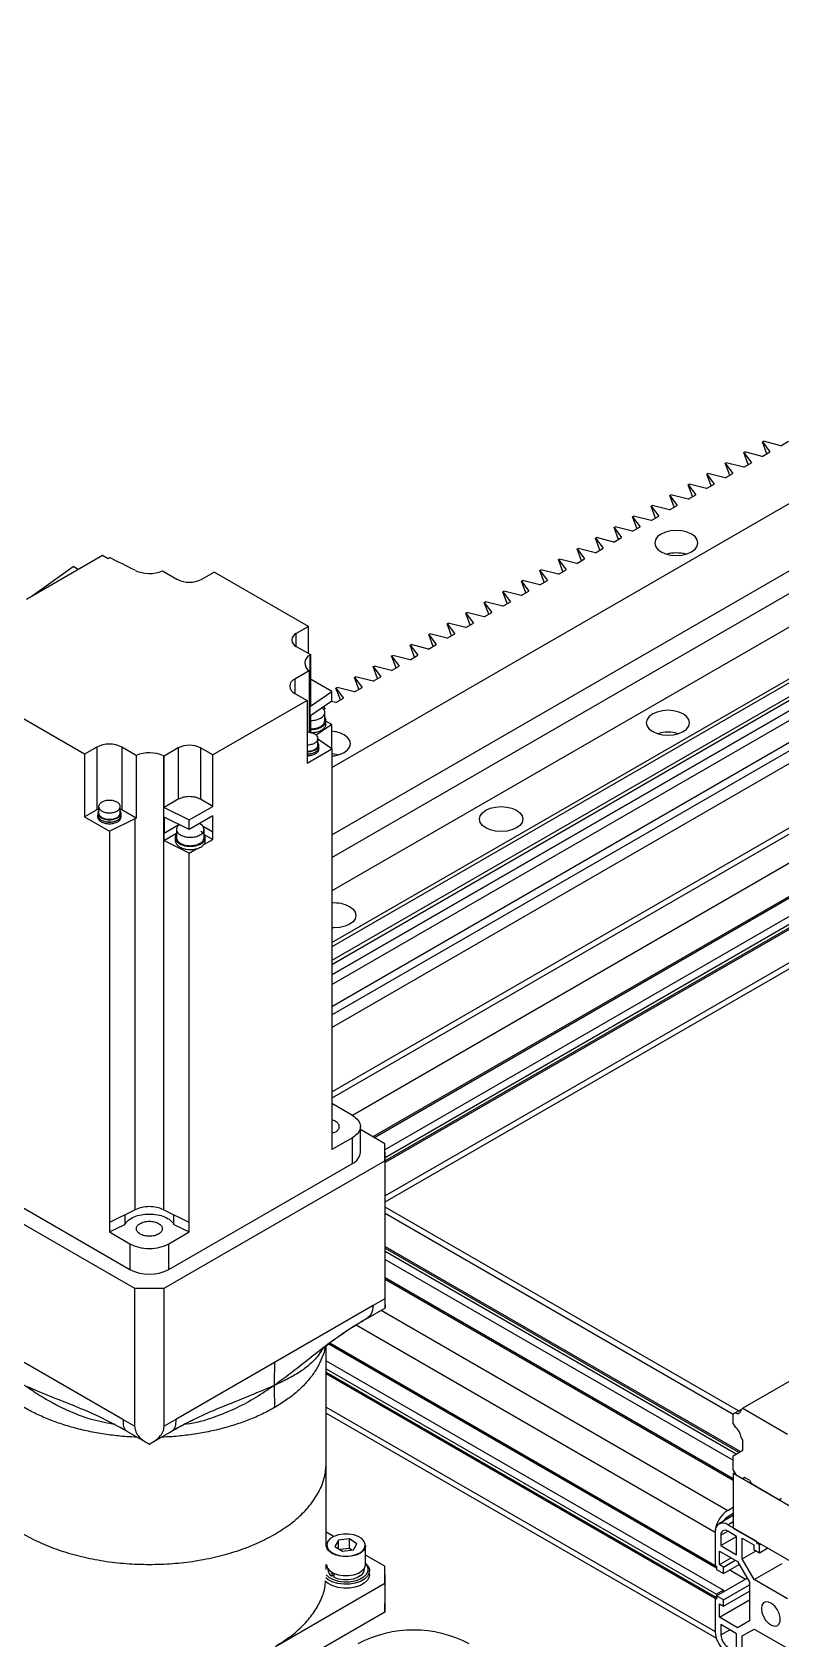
# Model space of a CAD drawing. Header units: millimetres. Extents: x 0 to 597, y 0 to 420.
# Drawn here: x 119.6 to 132.29, y 133.67 to 160.9 of the extents above; entities that cross this region are included whole.
import ezdxf

# ---------------------------------------------------------------- set-up
doc = ezdxf.new("R2010")
doc.units = ezdxf.units.MM

msp = doc.modelspace()

# ---------------------------------------------------------------- linework, layer by layer
at = {"color": 7, "linetype": 'Continuous', "lineweight": 25}
for p, q in [((124.68, 148.435), (151.22, 163.756)), ((124.68, 147.292), (151.611, 162.839)), ((124.68, 146.911), (151.611, 162.458)), ((152.325, 162.301), (124.68, 146.342)), ((124.68, 145.466), (153.084, 161.863)), ((153.115, 161.81), (124.68, 145.395)), ((153.216, 161.635), (124.68, 145.161)), ((153.247, 161.581), (124.68, 145.09)), ((124.68, 144.919), (153.247, 161.41)), ((124.68, 144.919), (153.216, 161.392)), ((153.115, 161.334), (124.68, 144.919)), ((124.68, 144.919), (153.084, 161.316)), ((124.68, 144.755), (153.084, 161.153)), ((153.247, 160.871), (124.68, 144.38)), ((124.68, 144.244), (153.365, 160.803)), ((124.68, 144.026), (153.553, 160.694)), ((124.68, 142.937), (154.677, 160.254)), ((155.683, 159.67), (125.375, 142.174)), ((155.683, 159.643), (125.399, 142.16)), ((155.683, 159.333), (125.576, 141.952)), ((155.683, 159.197), (125.584, 141.821)), ((155.683, 159.142), (125.584, 141.766)), ((155.683, 159.115), (125.584, 141.739)), ((125.584, 141.072), (155.683, 158.447)), ((163.403, 155.906), (131.646, 137.573)), ((131.976, 153.953), (131.994, 153.964)), ((131.976, 153.953), (132.105, 153.783)), ((132.052, 153.752), (131.976, 153.953)), ((132.289, 153.889), (131.994, 153.964)), ((132.289, 153.889), (132.419, 153.964)), ((131.348, 153.591), (131.365, 153.601)), ((131.661, 153.526), (131.365, 153.601)), ((131.661, 153.526), (131.791, 153.601)), ((131.662, 153.772), (131.68, 153.782)), ((131.662, 153.772), (131.791, 153.601)), ((131.737, 153.571), (131.662, 153.772)), ((131.975, 153.708), (131.68, 153.782)), ((131.975, 153.708), (132.105, 153.783)), ((131.034, 153.409), (131.051, 153.419)), ((131.034, 153.409), (131.162, 153.239)), ((131.109, 153.208), (131.034, 153.409)), ((131.347, 153.345), (131.051, 153.419)), ((131.347, 153.345), (131.477, 153.42)), ((131.348, 153.591), (131.477, 153.42)), ((131.423, 153.389), (131.348, 153.591)), ((130.405, 153.046), (130.423, 153.056)), ((130.718, 152.982), (130.423, 153.056)), ((130.718, 152.982), (130.848, 153.057)), ((130.719, 153.228), (130.737, 153.238)), ((130.719, 153.228), (130.848, 153.057)), ((130.794, 153.026), (130.719, 153.228)), ((131.032, 153.164), (130.737, 153.238)), ((131.032, 153.164), (131.162, 153.239)), ((130.091, 152.865), (130.108, 152.875)), ((130.091, 152.865), (130.22, 152.694)), ((130.166, 152.663), (130.091, 152.865)), ((130.404, 152.801), (130.108, 152.875)), ((130.404, 152.801), (130.534, 152.876)), ((130.405, 153.046), (130.534, 152.876)), ((130.48, 152.845), (130.405, 153.046)), ((129.462, 152.502), (129.48, 152.512)), ((129.775, 152.438), (129.48, 152.512)), ((129.775, 152.438), (129.905, 152.513)), ((129.777, 152.684), (129.794, 152.694)), ((129.777, 152.684), (129.905, 152.513)), ((129.852, 152.482), (129.777, 152.684)), ((130.09, 152.619), (129.794, 152.694)), ((130.09, 152.619), (130.22, 152.694)), ((129.148, 152.321), (129.166, 152.331)), ((129.148, 152.321), (129.277, 152.15)), ((129.223, 152.119), (129.148, 152.321)), ((129.461, 152.256), (129.166, 152.331)), ((129.461, 152.256), (129.591, 152.332)), ((129.462, 152.502), (129.591, 152.332)), ((129.537, 152.301), (129.462, 152.502)), ((119.501, 151.287), (120.792, 152.032)), ((120.792, 152.032), (120.887, 151.978)), ((120.887, 151.978), (120.909, 151.991)), ((128.519, 151.958), (128.537, 151.968)), ((128.832, 151.894), (128.537, 151.968)), ((128.832, 151.894), (128.963, 151.969)), ((128.834, 152.139), (128.851, 152.149)), ((128.834, 152.139), (128.963, 151.969)), ((128.909, 151.938), (128.834, 152.139)), ((129.147, 152.075), (128.851, 152.149)), ((129.147, 152.075), (129.277, 152.15)), ((119.599, 151.343), (120.291, 151.842)), ((120.377, 151.792), (120.291, 151.842)), ((121.807, 151.768), (122.051, 151.627)), ((122.475, 151.627), (122.683, 151.747)), ((124.281, 150.824), (122.683, 151.747)), ((128.205, 151.776), (128.223, 151.787)), ((128.205, 151.776), (128.334, 151.606)), ((128.28, 151.575), (128.205, 151.776)), ((128.518, 151.712), (128.223, 151.787)), ((128.518, 151.712), (128.648, 151.787)), ((128.519, 151.958), (128.648, 151.787)), ((128.595, 151.756), (128.519, 151.958)), ((127.577, 151.414), (127.594, 151.424)), ((127.577, 151.414), (127.705, 151.243)), ((127.652, 151.212), (127.577, 151.414)), ((127.89, 151.349), (127.594, 151.424)), ((127.89, 151.349), (128.02, 151.424)), ((127.891, 151.595), (127.908, 151.605)), ((127.891, 151.595), (128.02, 151.424)), ((127.966, 151.393), (127.891, 151.595)), ((128.204, 151.531), (127.908, 151.605)), ((128.204, 151.531), (128.334, 151.606)), ((127.262, 151.232), (127.28, 151.242)), ((127.262, 151.232), (127.391, 151.062)), ((127.337, 151.031), (127.262, 151.232)), ((127.575, 151.168), (127.28, 151.242)), ((127.575, 151.168), (127.705, 151.243)), ((126.634, 150.869), (126.651, 150.879)), ((126.634, 150.869), (126.763, 150.699)), ((126.709, 150.668), (126.634, 150.869)), ((126.947, 150.805), (126.651, 150.879)), ((126.947, 150.805), (127.077, 150.88)), ((126.948, 151.051), (126.966, 151.061)), ((126.948, 151.051), (127.077, 150.88)), ((127.023, 150.849), (126.948, 151.051)), ((127.261, 150.986), (126.966, 151.061)), ((127.261, 150.986), (127.391, 151.062)), ((124.281, 150.824), (124.073, 150.704)), ((124.281, 150.367), (124.281, 150.824)), ((126.32, 150.688), (126.337, 150.698)), ((126.32, 150.688), (126.448, 150.517)), ((126.395, 150.486), (126.32, 150.688)), ((126.633, 150.624), (126.337, 150.698)), ((126.633, 150.624), (126.763, 150.699)), ((124.073, 150.487), (124.315, 150.347)), ((124.315, 150.347), (124.315, 149.476)), ((125.691, 150.325), (125.709, 150.335)), ((125.691, 150.325), (125.82, 150.154)), ((125.766, 150.123), (125.691, 150.325)), ((126.004, 150.261), (125.709, 150.335)), ((126.004, 150.261), (126.134, 150.336)), ((126.005, 150.506), (126.023, 150.517)), ((126.005, 150.506), (126.134, 150.336)), ((126.08, 150.305), (126.005, 150.506)), ((126.318, 150.442), (126.023, 150.517)), ((126.318, 150.442), (126.448, 150.517)), ((124.293, 150.075), (124.05, 149.934)), ((124.293, 150.075), (124.293, 149.027)), ((125.377, 150.144), (125.394, 150.154)), ((125.377, 150.144), (125.506, 149.973)), ((125.452, 149.942), (125.377, 150.144)), ((125.69, 150.079), (125.394, 150.154)), ((125.69, 150.079), (125.82, 150.154)), ((124.68, 149.723), (124.315, 149.933)), ((124.748, 149.781), (124.766, 149.791)), ((124.748, 149.781), (124.877, 149.61)), ((124.823, 149.579), (124.748, 149.781)), ((125.061, 149.717), (124.766, 149.791)), ((125.061, 149.717), (125.191, 149.792)), ((125.062, 149.962), (125.08, 149.972)), ((125.062, 149.962), (125.191, 149.792)), ((125.138, 149.761), (125.062, 149.962)), ((125.376, 149.898), (125.08, 149.972)), ((125.376, 149.898), (125.506, 149.973)), ((120.486, 148.661), (118.888, 149.583)), ((124.257, 149.57), (122.659, 148.647)), ((124.05, 149.689), (124.257, 149.57)), ((124.257, 149.57), (124.257, 148.508)), ((124.315, 149.476), (124.68, 149.723)), ((124.68, 149.559), (124.315, 149.313)), ((124.747, 149.535), (124.672, 149.554)), ((124.68, 149.559), (124.68, 149.723)), ((124.747, 149.535), (124.877, 149.61)), ((124.315, 149.313), (124.315, 149.041)), ((124.537, 149.463), (124.563, 149.429)), ((124.541, 149.416), (124.563, 149.429)), ((124.558, 149.226), (124.558, 149.369)), ((124.313, 149.04), (124.313, 149.025)), ((124.68, 149.162), (124.412, 148.981)), ((124.578, 149.172), (124.578, 149.227)), ((124.68, 149.162), (124.578, 149.221)), ((124.68, 148.752), (124.68, 149.162)), ((120.693, 148.78), (120.486, 148.661)), ((120.693, 148.78), (120.693, 147.719)), ((121.361, 148.64), (121.118, 148.78)), ((121.118, 148.78), (121.118, 147.719)), ((122.075, 148.767), (121.833, 148.627)), ((122.075, 148.767), (122.075, 147.896)), ((122.659, 148.647), (122.452, 148.767)), ((122.452, 148.767), (122.452, 147.896)), ((124.257, 148.508), (124.68, 148.752)), ((124.443, 148.816), (124.443, 148.926)), ((124.68, 148.752), (124.443, 148.912)), ((124.457, 148.778), (124.457, 148.817)), ((124.46, 148.751), (124.46, 148.779)), ((124.68, 148.752), (124.68, 142.122)), ((120.486, 148.661), (120.486, 147.599)), ((121.361, 148.64), (121.361, 147.578)), ((121.825, 148.631), (121.833, 148.627)), ((121.825, 148.631), (121.825, 140.94)), ((121.833, 147.756), (121.833, 148.627)), ((122.659, 147.776), (122.659, 148.647)), ((122.075, 147.896), (121.833, 147.756)), ((122.659, 147.776), (122.452, 147.896)), ((120.693, 147.719), (120.486, 147.599)), ((120.724, 147.731), (120.693, 147.719)), ((120.707, 147.625), (120.707, 147.597)), ((120.711, 147.663), (120.711, 147.624)), ((120.724, 147.772), (120.724, 147.663)), ((121.091, 147.663), (121.091, 147.772)), ((121.118, 147.719), (121.091, 147.729)), ((121.104, 147.624), (121.104, 147.663)), ((121.107, 147.597), (121.107, 147.625)), ((121.361, 147.578), (121.118, 147.719)), ((121.833, 147.756), (122.26, 147.546)), ((122.26, 147.546), (122.659, 147.776)), ((122.659, 147.613), (122.26, 147.382)), ((122.659, 147.341), (122.659, 147.613)), ((120.486, 147.599), (120.909, 147.355)), ((120.909, 147.355), (121.343, 147.57)), ((120.909, 147.355), (120.909, 140.725)), ((121.343, 147.57), (121.361, 147.578)), ((121.343, 140.94), (121.343, 147.57)), ((122.26, 147.382), (121.833, 147.593)), ((121.833, 147.593), (121.833, 147.321)), ((121.833, 147.321), (122.075, 147.46)), ((122.044, 147.386), (122.044, 147.244)), ((122.26, 147.382), (122.26, 147.546)), ((122.511, 147.244), (122.511, 147.386)), ((122.659, 147.215), (122.659, 147.341)), ((121.831, 147.322), (121.831, 147.197)), ((121.831, 147.197), (122.044, 147.32)), ((122.26, 146.985), (121.831, 147.197)), ((122.024, 147.245), (122.024, 147.19)), ((122.26, 146.985), (122.386, 147.058)), ((122.506, 147.127), (122.659, 147.215)), ((122.511, 147.301), (122.659, 147.215)), ((122.531, 147.19), (122.531, 147.245)), ((122.26, 140.725), (122.26, 146.985)), ((125.026, 142.539), (124.68, 142.739)), ((124.74, 142.438), (124.68, 142.461)), ((125.026, 142.158), (124.679, 141.958)), ((125.026, 141.723), (125.026, 142.158)), ((125.162, 141.913), (125.162, 142.349)), ((125.576, 142.058), (125.162, 142.297)), ((124.68, 142.122), (124.679, 142.122)), ((124.679, 142.122), (124.679, 141.958)), ((125.576, 141.768), (125.576, 142.058)), ((125.584, 139.283), (125.584, 141.913)), ((117.592, 141.768), (121.334, 139.608)), ((118.143, 141.723), (121.254, 139.926)), ((121.835, 139.608), (125.576, 141.768)), ((121.914, 139.926), (125.026, 141.723)), ((125.576, 141.768), (125.576, 139.428)), ((121.343, 140.94), (120.909, 140.725)), ((121.17, 140.853), (121.17, 140.69)), ((122.26, 140.725), (121.825, 140.94)), ((121.998, 140.69), (121.998, 140.853)), ((131.569, 137.529), (125.584, 140.983)), ((120.908, 140.725), (120.909, 140.725)), ((120.908, 140.725), (120.908, 140.562)), ((120.908, 140.562), (121.17, 140.69)), ((120.908, 140.562), (121.254, 140.362)), ((121.914, 140.362), (122.26, 140.562)), ((121.998, 140.69), (122.26, 140.562)), ((122.26, 140.562), (122.26, 140.725)), ((122.26, 140.725), (122.26, 140.725)), ((121.254, 140.362), (121.254, 139.926)), ((121.914, 139.926), (121.914, 140.362)), ((125.584, 140.316), (131.606, 136.84)), ((125.584, 140.289), (131.583, 136.826)), ((125.584, 140.234), (131.535, 136.799)), ((125.584, 140.098), (131.484, 136.693)), ((125.584, 139.788), (131.484, 136.382)), ((125.584, 139.761), (131.484, 136.355)), ((121.334, 139.608), (121.835, 139.608)), ((121.334, 139.608), (121.334, 137.268)), ((121.835, 137.268), (121.835, 139.608)), ((125.379, 139.314), (123.706, 138.348)), ((125.254, 139.084), (125.585, 139.275)), ((125.576, 139.428), (125.379, 139.314)), ((125.221, 139.072), (125.254, 139.084)), ((124.584, 136.66), (124.584, 138.63)), ((124.626, 138.665), (131.201, 134.869)), ((124.645, 138.681), (131.177, 134.91)), ((121.136, 137.382), (119.463, 138.348)), ((123.706, 138.348), (122.032, 137.382)), ((124.584, 138.379), (131.319, 134.491)), ((124.584, 138.242), (131.201, 134.423)), ((124.584, 138.188), (131.201, 134.368)), ((124.584, 138.161), (131.177, 134.355)), ((131.514, 137.497), (131.616, 137.556)), ((131.616, 137.556), (131.646, 137.573)), ((131.646, 137.573), (132.405, 137.135)), ((121.334, 137.268), (121.136, 137.382)), ((122.032, 137.382), (121.835, 137.268)), ((124.584, 137.493), (131.196, 133.676)), ((131.514, 137.497), (131.484, 137.479)), ((131.484, 137.308), (131.484, 137.479)), ((131.484, 137.308), (131.514, 137.255)), ((121.205, 137.184), (121.536, 136.993)), ((121.633, 136.993), (121.964, 137.184)), ((131.616, 137.079), (131.646, 137.026)), ((131.646, 136.863), (131.646, 137.026)), ((131.484, 136.769), (131.646, 136.863)), ((131.484, 136.524), (131.484, 136.769)), ((124.584, 135.251), (124.584, 136.66)), ((131.484, 136.524), (131.531, 136.442)), ((131.484, 136.47), (131.507, 136.483)), ((131.484, 136.47), (131.484, 135.544)), ((132.568, 135.844), (131.484, 136.47)), ((131.639, 136.38), (131.531, 136.442)), ((131.639, 136.38), (131.675, 136.401)), ((131.675, 136.401), (131.639, 136.38)), ((131.757, 136.353), (131.675, 136.401)), ((131.757, 136.353), (131.794, 136.291)), ((132.258, 136.022), (131.794, 136.291)), ((131.389, 135.844), (131.484, 135.898)), ((132.258, 136.022), (132.294, 136.043)), ((132.294, 136.043), (132.258, 136.022)), ((131.484, 135.754), (131.239, 135.613)), ((131.484, 135.789), (131.389, 135.735)), ((124.708, 135.4), (124.584, 135.472)), ((124.978, 135.36), (124.791, 135.338)), ((125.104, 135.278), (124.978, 135.36)), ((124.978, 135.197), (124.978, 135.36)), ((131.177, 135.476), (131.177, 134.91)), ((131.272, 135.422), (131.272, 135.247)), ((131.272, 135.247), (131.54, 135.403)), ((131.88, 135.316), (131.389, 135.599)), ((131.54, 135.403), (131.389, 135.49)), ((131.484, 135.544), (132.757, 134.809)), ((131.54, 135.092), (131.54, 135.403)), ((131.635, 135.375), (131.833, 135.261)), ((131.635, 135.022), (131.635, 135.375)), ((124.591, 135.211), (124.584, 135.25)), ((124.791, 135.338), (124.731, 135.233)), ((124.731, 135.233), (124.857, 135.151)), ((124.791, 135.194), (124.791, 135.338)), ((124.978, 135.197), (124.817, 135.178)), ((124.857, 135.151), (125.044, 135.173)), ((125.018, 135.17), (124.978, 135.197)), ((125.044, 135.173), (125.104, 135.278)), ((125.251, 134.929), (125.251, 135.25)), ((125.576, 134.899), (125.251, 135.087)), ((131.248, 135.152), (131.554, 134.975)), ((131.248, 134.924), (131.248, 135.152)), ((131.272, 135.247), (131.54, 135.092)), ((131.635, 135.022), (131.87, 135.158)), ((131.833, 135.261), (131.833, 135.179)), ((131.833, 135.179), (131.927, 135.125)), ((131.88, 135.288), (131.88, 135.316)), ((131.88, 135.288), (131.903, 135.302)), ((131.927, 135.261), (131.88, 135.288)), ((131.927, 135.261), (131.95, 135.275)), ((131.927, 135.125), (131.927, 135.261)), ((131.927, 135.125), (132.068, 135.207)), ((124.584, 134.842), (124.584, 134.925)), ((124.608, 134.857), (124.608, 134.842)), ((125.227, 134.842), (125.227, 134.857)), ((125.318, 134.755), (125.318, 134.82)), ((125.576, 134.61), (125.576, 134.899)), ((131.177, 134.91), (131.201, 134.896)), ((131.201, 134.896), (131.201, 134.842)), ((131.201, 134.842), (131.319, 134.774)), ((131.248, 134.924), (131.446, 135.038)), ((131.319, 134.883), (131.248, 134.924)), ((131.319, 134.883), (131.517, 134.997)), ((131.319, 134.774), (131.583, 134.926)), ((131.319, 134.774), (131.319, 134.883)), ((131.422, 134.834), (131.691, 134.679)), ((131.554, 134.975), (131.757, 134.624)), ((131.837, 134.67), (131.635, 135.022)), ((131.837, 134.67), (132.313, 134.945)), ((123.72, 133.538), (125.576, 134.61)), ((124.681, 134.727), (124.681, 134.793)), ((124.718, 134.749), (124.681, 134.727)), ((124.718, 134.705), (124.718, 134.775)), ((125.576, 134.61), (125.576, 134.12)), ((125.584, 134.265), (125.584, 134.755)), ((131.201, 134.396), (131.717, 134.694)), ((131.319, 134.327), (131.757, 134.581)), ((131.757, 134.624), (131.757, 133.971)), ((132.403, 134.344), (131.837, 134.67)), ((125.576, 134.12), (125.576, 134.265)), ((131.177, 134.355), (131.201, 134.368)), ((131.177, 134.355), (131.177, 133.789)), ((131.201, 134.341), (131.177, 134.355)), ((131.319, 134.491), (131.201, 134.423)), ((131.201, 134.423), (131.201, 134.396)), ((131.201, 134.396), (131.201, 134.341)), ((131.319, 134.327), (131.201, 134.396)), ((131.248, 134.031), (131.757, 134.325)), ((131.248, 134.259), (131.319, 134.219)), ((131.248, 134.031), (131.248, 134.259)), ((131.319, 134.464), (131.319, 134.491)), ((131.319, 134.219), (131.757, 134.472)), ((131.319, 134.219), (131.319, 134.327)), ((125.576, 134.12), (121.835, 131.96)), ((131.554, 133.854), (131.248, 134.031)), ((131.54, 133.753), (131.272, 133.908)), ((131.272, 133.908), (131.272, 133.734)), ((131.54, 133.443), (131.54, 133.753)), ((131.757, 133.971), (131.554, 133.854)), ((131.635, 133.715), (131.837, 133.832)), ((131.635, 133.715), (131.837, 133.832)), ((131.635, 133.361), (131.635, 133.715)), ((131.837, 133.832), (132.403, 133.506))]:
    msp.add_line(p, q, dxfattribs=at)
at = {"color": 8, "linetype": 'Continuous', "lineweight": 25}
for p, q in [((155.683, 160.726), (124.68, 142.828)), ((155.683, 160.236), (125.026, 142.538)), ((155.683, 158.549), (125.584, 141.173)), ((124.073, 150.487), (124.073, 150.704)), ((124.308, 149.026), (124.308, 150.343)), ((124.05, 149.934), (124.05, 149.689)), ((122.452, 147.473), (122.452, 147.493)), ((122.659, 147.341), (122.494, 147.436)), ((125.584, 140.882), (131.484, 137.476)), ((125.515, 139.235), (131.389, 135.844)), ((125.09, 138.99), (131.177, 135.476)), ((124.584, 137.595), (131.177, 133.789)), ((131.389, 135.599), (131.484, 135.653)), ((131.272, 135.422), (131.389, 135.49)), ((131.272, 133.734), (131.422, 133.821))]:
    msp.add_line(p, q, dxfattribs=at)
at = {"color": 7, "linetype": 'Continuous', "lineweight": 25, "flags": 128}
for points in [[(130.777, 152.39), (130.701, 152.424), (130.613, 152.445), (130.518, 152.452), (130.423, 152.445), (130.335, 152.424), (130.259, 152.39), (130.2, 152.347), (130.164, 152.295), (130.151, 152.241), (130.164, 152.186), (130.2, 152.135), (130.259, 152.091), (130.335, 152.057), (130.423, 152.036), (130.518, 152.029), (130.613, 152.036), (130.701, 152.057), (130.777, 152.091), (130.835, 152.135), (130.872, 152.186), (130.885, 152.241), (130.872, 152.295), (130.835, 152.347), (130.777, 152.39)], [(124.315, 150.347), (124.314, 150.347), (124.313, 150.346), (124.312, 150.346), (124.311, 150.345), (124.31, 150.344), (124.31, 150.344), (124.309, 150.343), (124.308, 150.343)], [(130.635, 149.342), (130.559, 149.375), (130.471, 149.397), (130.376, 149.404), (130.281, 149.397), (130.193, 149.375), (130.117, 149.342), (130.058, 149.298), (130.022, 149.247), (130.009, 149.192), (130.022, 149.137), (130.058, 149.086), (130.117, 149.042), (130.193, 149.009), (130.281, 148.988), (130.376, 148.98), (130.471, 148.988), (130.559, 149.009), (130.635, 149.042), (130.693, 149.086), (130.73, 149.137), (130.743, 149.192), (130.73, 149.247), (130.693, 149.298), (130.635, 149.342)], [(124.68, 148.63), (124.72, 148.635), (124.809, 148.656), (124.885, 148.689), (124.943, 148.733), (124.98, 148.784), (124.992, 148.839), (124.98, 148.894), (124.943, 148.945), (124.885, 148.989)], [(124.785, 148.648), (124.72, 148.662), (124.68, 148.667)], [(127.807, 147.709), (127.865, 147.665), (127.902, 147.614), (127.914, 147.559), (127.902, 147.505), (127.865, 147.453), (127.807, 147.41), (127.731, 147.376), (127.642, 147.355), (127.548, 147.348), (127.453, 147.355), (127.364, 147.376), (127.288, 147.41), (127.23, 147.453), (127.193, 147.505), (127.181, 147.559), (127.193, 147.614), (127.23, 147.665), (127.288, 147.709), (127.364, 147.743), (127.453, 147.764), (127.548, 147.771), (127.642, 147.764), (127.731, 147.743), (127.807, 147.709)], [(124.978, 146.076), (125.037, 146.032), (125.073, 145.981), (125.086, 145.926), (125.073, 145.872), (125.037, 145.821), (124.978, 145.777), (124.902, 145.743), (124.814, 145.722), (124.719, 145.715), (124.68, 145.716)], [(124.598, 135.218), (124.627, 135.169), (124.678, 135.127), (124.747, 135.095), (124.829, 135.074), (124.917, 135.067), (125.005, 135.074), (125.087, 135.094), (125.156, 135.126), (125.207, 135.168), (125.237, 135.217), (125.244, 135.268), (125.226, 135.318), (125.185, 135.364), (125.124, 135.402), (125.048, 135.428), (124.963, 135.442), (124.874, 135.442), (124.788, 135.429), (124.712, 135.402), (124.651, 135.365), (124.61, 135.319), (124.592, 135.269), (124.598, 135.218)], [(125.251, 135.25), (125.244, 135.21), (125.213, 135.161), (125.161, 135.118), (125.09, 135.085), (125.007, 135.065), (124.917, 135.058), (124.827, 135.065), (124.744, 135.086), (124.673, 135.119), (124.621, 135.162), (124.591, 135.211)], [(125.251, 134.948), (125.294, 134.898), (125.316, 134.842), (125.313, 134.784), (125.285, 134.728), (125.234, 134.678), (125.163, 134.638), (125.076, 134.608), (124.98, 134.592), (124.88, 134.59), (124.782, 134.603), (124.693, 134.629), (124.618, 134.667), (124.577, 134.699)], [(125.251, 134.939), (125.269, 134.915), (125.289, 134.862), (125.286, 134.808), (125.26, 134.756), (125.213, 134.71), (125.146, 134.671), (125.066, 134.644), (124.976, 134.629), (124.882, 134.627), (124.791, 134.639), (124.708, 134.664), (124.638, 134.699), (124.585, 134.744), (124.58, 134.75)], [(124.584, 134.929), (124.585, 134.916), (124.603, 134.865), (124.645, 134.818), (124.707, 134.78), (124.784, 134.753), (124.871, 134.738), (124.962, 134.738), (125.05, 134.752), (125.127, 134.779), (125.189, 134.818), (125.231, 134.864), (125.25, 134.915), (125.251, 134.929)], [(125.227, 134.842), (125.227, 134.833), (125.211, 134.785), (125.172, 134.74), (125.114, 134.704), (125.041, 134.678), (124.959, 134.665), (124.873, 134.665), (124.791, 134.679), (124.718, 134.705)], [(125.318, 134.755), (125.313, 134.719), (125.285, 134.663), (125.234, 134.613), (125.163, 134.572), (125.076, 134.543), (124.98, 134.527), (124.88, 134.525), (124.782, 134.537), (124.693, 134.564), (124.618, 134.602), (124.577, 134.634)], [(131.96, 134.181), (131.969, 134.115), (131.994, 134.047), (132.032, 133.984), (132.081, 133.931), (132.133, 133.896), (132.185, 133.881), (132.229, 133.889), (132.261, 133.919), (132.278, 133.966), (132.278, 134.027), (132.261, 134.095), (132.229, 134.162), (132.185, 134.22), (132.133, 134.265), (132.081, 134.29), (132.032, 134.294), (131.994, 134.275), (131.969, 134.236), (131.96, 134.181)]]:
    msp.add_lwpolyline(points, dxfattribs=at)
at = {"color": 7, "linetype": 'Continuous', "lineweight": 25}
for centre, radius, start, end in [((106.794, 122.863), 32.368, 63.2878, 64.1461), ((130.518, 151.462), 0.609, 74.8047, 105.196), ((121.585, 152.302), 0.579, 245.3419, 292.5797), ((122.263, 152.036), 0.461, 242.6092, 297.3902), ((124.115, 150.596), 0.116, 110.7849, 249.2166), ((124.372, 150.205), 0.152, 115.1133, 238.6533), ((124.096, 149.812), 0.131, 110.7819, 249.2175), ((124.642, 148.537), 0.513, 61.751, 85.7784), ((130.376, 148.43), 0.604, 72.8659, 107.1334), ((120.905, 148.371), 0.461, 62.609, 117.3904), ((122.263, 148.403), 0.41, 62.6097, 117.3899), ((121.584, 148.105), 0.579, 65.3419, 112.5798), ((124.723, 145.585), 0.553, 62.5081, 94.4811), ((124.929, 141.936), 0.235, 294.3759, 354.3033), ((121.584, 140.563), 0.717, 242.6095, 297.3904), ((131.551, 137.55), 0.0648, 235.3695, 4.6372), ((131.377, 137.058), 0.24, 4.9991, 55.0005), ((131.307, 135.497), 0.131, 50.7947, 189.2141), ((131.638, 135.455), 0.461, 122.604, 177.3951), ((131.515, 135.533), 0.238, 121.8726, 149.1535), ((131.343, 135.433), 0.0728, 50.7943, 189.2129), ((124.749, 134.85), 0.141, 183.4916, 241.0463), ((126.063, 131.774), 2.041, 62.4913, 117.5087), ((131.638, 133.81), 0.461, 182.6042, 237.3955), ((131.528, 133.746), 0.256, 182.6069, 237.3927)]:
    msp.add_arc(centre, radius, start, end, dxfattribs=at)
for points, knots in [([(124.315, 149.235), (124.318, 149.234), (124.351, 149.23), (124.417, 149.242), (124.494, 149.27), (124.546, 149.316), (124.563, 149.368), (124.551, 149.415), (124.521, 149.437), (124.511, 149.445)], [0, 0, 0, 0, 0.019344, 0.194999, 0.370648, 0.546311, 0.721966, 0.897628, 1, 1, 1, 1]), ([(124.315, 149.082), (124.318, 149.081), (124.354, 149.077), (124.424, 149.09), (124.508, 149.12), (124.565, 149.17), (124.582, 149.226), (124.577, 149.267), (124.558, 149.283), (124.558, 149.283)], [0, 0, 0, 0, 0.019832, 0.215361, 0.410873, 0.606401, 0.801929, 0.997453, 1, 1, 1, 1]), ([(124.39, 149), (124.371, 149.009), (124.333, 149.025), (124.282, 149.034), (124.258, 149.031), (124.257, 149.031)], [0, 0, 0, 0, 0.490192, 0.980364, 1, 1, 1, 1]), ([(124.257, 148.82), (124.258, 148.82), (124.282, 148.817), (124.332, 148.826), (124.393, 148.848), (124.434, 148.884), (124.448, 148.925), (124.435, 148.968), (124.405, 148.989), (124.39, 149)], [0, 0, 0, 0, 0.006621, 0.172185, 0.337749, 0.503314, 0.668878, 0.834435, 1, 1, 1, 1]), ([(124.313, 149.027), (124.339, 149.027), (124.395, 149.028), (124.474, 149.051), (124.536, 149.087), (124.574, 149.13), (124.574, 149.16), (124.575, 149.172)], [0, 0, 0, 0, 0.191679, 0.408172, 0.624677, 0.841185, 1, 1, 1, 1]), ([(124.315, 149.093), (124.318, 149.093), (124.351, 149.089), (124.417, 149.1), (124.493, 149.129), (124.547, 149.174), (124.554, 149.209), (124.558, 149.227)], [0, 0, 0, 0, 0.0267938, 0.270095, 0.5133865, 0.7566988, 1, 1, 1, 1]), ([(124.257, 148.703), (124.258, 148.703), (124.284, 148.7), (124.337, 148.71), (124.403, 148.734), (124.446, 148.772), (124.463, 148.815), (124.45, 148.842), (124.443, 148.855)], [0, 0, 0, 0, 0.007564, 0.2105, 0.413423, 0.616345, 0.819264, 1, 1, 1, 1]), ([(124.257, 148.711), (124.258, 148.711), (124.282, 148.708), (124.332, 148.717), (124.393, 148.74), (124.435, 148.775), (124.441, 148.803), (124.443, 148.817)], [0, 0, 0, 0, 0.009898, 0.257423, 0.504949, 0.752475, 1, 1, 1, 1]), ([(124.257, 148.663), (124.258, 148.663), (124.284, 148.66), (124.339, 148.67), (124.405, 148.694), (124.448, 148.733), (124.465, 148.767), (124.458, 148.785), (124.457, 148.788)], [0, 0, 0, 0, 0.008614, 0.243594, 0.478591, 0.713564, 0.948544, 1, 1, 1, 1]), ([(124.257, 148.665), (124.258, 148.665), (124.284, 148.662), (124.338, 148.672), (124.402, 148.696), (124.448, 148.734), (124.454, 148.764), (124.457, 148.779)], [0, 0, 0, 0, 0.009233, 0.256938, 0.504627, 0.752316, 1, 1, 1, 1]), ([(124.257, 148.636), (124.258, 148.636), (124.284, 148.633), (124.339, 148.643), (124.405, 148.667), (124.451, 148.706), (124.457, 148.736), (124.46, 148.751)], [0, 0, 0, 0, 0.009081, 0.256808, 0.504553, 0.752273, 1, 1, 1, 1]), ([(121.037, 147.847), (121.018, 147.855), (120.98, 147.873), (120.907, 147.88), (120.835, 147.872), (120.774, 147.848), (120.733, 147.813), (120.719, 147.772), (120.733, 147.73), (120.763, 147.708), (120.778, 147.697)], [0, 0, 0, 0, 0.125, 0.250003, 0.375003, 0.500004, 0.625004, 0.750004, 0.875, 1, 1, 1, 1]), ([(122.452, 147.896), (122.424, 147.908), (122.369, 147.934), (122.263, 147.944), (122.157, 147.934), (122.102, 147.908), (122.075, 147.896)], [0, 0, 0, 0, 0.25, 0.500006, 0.750011, 1, 1, 1, 1]), ([(120.711, 147.634), (120.709, 147.631), (120.702, 147.613), (120.718, 147.579), (120.75, 147.555), (120.766, 147.543)], [0, 0, 0, 0, 0.098689, 0.54934, 1, 1, 1, 1]), ([(120.724, 147.702), (120.718, 147.689), (120.705, 147.662), (120.72, 147.618), (120.752, 147.594), (120.768, 147.583)], [0, 0, 0, 0, 0.308107, 0.654051, 1, 1, 1, 1]), ([(120.711, 147.625), (120.713, 147.61), (120.719, 147.58), (120.752, 147.556), (120.768, 147.544)], [0, 0, 0, 0, 0.499996, 1, 1, 1, 1]), ([(120.724, 147.663), (120.726, 147.649), (120.731, 147.621), (120.762, 147.599), (120.778, 147.588)], [0, 0, 0, 0, 0.499989, 1, 1, 1, 1]), ([(120.766, 147.543), (120.786, 147.534), (120.828, 147.515), (120.908, 147.506), (120.986, 147.515), (121.053, 147.541), (121.095, 147.579), (121.112, 147.613), (121.105, 147.631), (121.104, 147.634)], [0, 0, 0, 0, 0.160798, 0.321594, 0.482401, 0.64319, 0.803996, 0.964789, 1, 1, 1, 1]), ([(120.768, 147.583), (120.788, 147.573), (120.829, 147.555), (120.907, 147.546), (120.984, 147.555), (121.05, 147.58), (121.093, 147.618), (121.11, 147.662), (121.097, 147.689), (121.091, 147.702)], [0, 0, 0, 0, 0.145125, 0.290248, 0.435369, 0.580493, 0.725618, 0.870751, 1, 1, 1, 1]), ([(120.768, 147.544), (120.788, 147.535), (120.829, 147.517), (120.907, 147.508), (120.984, 147.517), (121.05, 147.542), (121.095, 147.58), (121.101, 147.61), (121.104, 147.625)], [0, 0, 0, 0, 0.166667, 0.333331, 0.499993, 0.666658, 0.833324, 1, 1, 1, 1]), ([(120.778, 147.697), (120.796, 147.688), (120.834, 147.671), (120.907, 147.663), (120.979, 147.671), (121.04, 147.695), (121.081, 147.73), (121.095, 147.772), (121.082, 147.814), (121.052, 147.836), (121.037, 147.847)], [0, 0, 0, 0, 0.125, 0.249996, 0.374996, 0.499996, 0.624997, 0.749997, 0.875, 1, 1, 1, 1]), ([(120.778, 147.588), (120.796, 147.579), (120.834, 147.562), (120.907, 147.554), (120.979, 147.562), (121.04, 147.586), (121.082, 147.621), (121.088, 147.649), (121.091, 147.663)], [0, 0, 0, 0, 0.166668, 0.333329, 0.499996, 0.666665, 0.833333, 1, 1, 1, 1]), ([(120.707, 147.598), (120.71, 147.582), (120.715, 147.552), (120.749, 147.528), (120.766, 147.516)], [0, 0, 0, 0, 0.499995, 1, 1, 1, 1]), ([(120.766, 147.516), (120.786, 147.506), (120.828, 147.487), (120.907, 147.479), (120.986, 147.488), (121.052, 147.514), (121.098, 147.552), (121.104, 147.582), (121.107, 147.598)], [0, 0, 0, 0, 0.166667, 0.333331, 0.500007, 0.666664, 0.833338, 1, 1, 1, 1]), ([(122.093, 147.465), (122.082, 147.456), (122.052, 147.433), (122.039, 147.386), (122.055, 147.333), (122.093, 147.305), (122.113, 147.291)], [0, 0, 0, 0, 0.170941, 0.447308, 0.723651, 1, 1, 1, 1]), ([(122.099, 147.141), (122.125, 147.129), (122.177, 147.105), (122.278, 147.095), (122.377, 147.106), (122.461, 147.138), (122.518, 147.187), (122.537, 147.244), (122.519, 147.303), (122.478, 147.333), (122.457, 147.348)], [0, 0, 0, 0, 0.125001, 0.250001, 0.374997, 0.5, 0.625003, 0.749999, 0.874999, 1, 1, 1, 1]), ([(122.113, 147.291), (122.137, 147.28), (122.185, 147.258), (122.278, 147.248), (122.369, 147.258), (122.447, 147.288), (122.499, 147.333), (122.517, 147.386), (122.5, 147.44), (122.462, 147.467), (122.443, 147.481)], [0, 0, 0, 0, 0.125, 0.249998, 0.375006, 0.499999, 0.625003, 0.750002, 0.875, 1, 1, 1, 1]), ([(122.044, 147.301), (122.044, 147.301), (122.025, 147.285), (122.021, 147.244), (122.036, 147.187), (122.078, 147.156), (122.099, 147.141)], [0, 0, 0, 0, 0.004352, 0.336225, 0.66811, 1, 1, 1, 1]), ([(122.024, 147.19), (122.028, 147.171), (122.035, 147.132), (122.077, 147.102), (122.099, 147.087)], [0, 0, 0, 0, 0.499996, 1, 1, 1, 1]), ([(122.044, 147.244), (122.048, 147.227), (122.054, 147.191), (122.093, 147.163), (122.113, 147.149)], [0, 0, 0, 0, 0.499994, 1, 1, 1, 1]), ([(122.099, 147.087), (122.119, 147.077), (122.159, 147.058), (122.234, 147.044), (122.313, 147.042), (122.362, 147.053), (122.386, 147.058)], [0, 0, 0, 0, 0.249999, 0.499994, 0.750003, 1, 1, 1, 1]), ([(122.113, 147.149), (122.137, 147.138), (122.185, 147.116), (122.278, 147.106), (122.369, 147.117), (122.447, 147.147), (122.5, 147.192), (122.507, 147.227), (122.511, 147.244)], [0, 0, 0, 0, 0.166666, 0.333329, 0.500006, 0.666663, 0.833335, 1, 1, 1, 1]), ([(122.386, 147.058), (122.412, 147.066), (122.462, 147.084), (122.492, 147.113), (122.506, 147.127)], [0, 0, 0, 0, 0.4999773, 1, 1, 1, 1]), ([(122.506, 147.127), (122.517, 147.141), (122.531, 147.162), (122.529, 147.183), (122.528, 147.19)], [0, 0, 0, 0, 0.692804, 1, 1, 1, 1]), ([(124.68, 142.236), (124.701, 142.242), (124.747, 142.258), (124.793, 142.299), (124.81, 142.348), (124.794, 142.399), (124.758, 142.425), (124.74, 142.438)], [0, 0, 0, 0, 0.173738, 0.380295, 0.586864, 0.793433, 1, 1, 1, 1]), ([(125.026, 142.539), (125.064, 142.511), (125.14, 142.456), (125.173, 142.349), (125.14, 142.241), (125.064, 142.186), (125.026, 142.158)], [0, 0, 0, 0, 0.249997, 0.499997, 0.750004, 1, 1, 1, 1]), ([(121.17, 140.69), (121.188, 140.715), (121.223, 140.764), (121.323, 140.821), (121.446, 140.858), (121.584, 140.871), (121.722, 140.858), (121.846, 140.821), (121.946, 140.764), (121.981, 140.715), (121.998, 140.69)], [0, 0, 0, 0, 0.125002, 0.250002, 0.375, 0.500002, 0.625, 0.75, 0.875, 1, 1, 1, 1]), ([(121.825, 140.94), (121.789, 140.954), (121.717, 140.983), (121.584, 140.996), (121.452, 140.983), (121.379, 140.954), (121.343, 140.94)], [0, 0, 0, 0, 0.25, 0.500003, 0.749995, 1, 1, 1, 1]), ([(121.74, 140.527), (121.717, 140.516), (121.672, 140.496), (121.584, 140.487), (121.498, 140.496), (121.425, 140.525), (121.376, 140.567), (121.359, 140.616), (121.375, 140.667), (121.411, 140.693), (121.429, 140.706)], [0, 0, 0, 0, 0.124994, 0.249997, 0.374999, 0.5, 0.625, 0.750003, 0.875006, 1, 1, 1, 1]), ([(121.429, 140.706), (121.451, 140.717), (121.497, 140.738), (121.585, 140.747), (121.671, 140.737), (121.744, 140.709), (121.793, 140.666), (121.81, 140.617), (121.794, 140.566), (121.758, 140.54), (121.74, 140.527)], [0, 0, 0, 0, 0.125004, 0.250004, 0.374999, 0.5, 0.625002, 0.749995, 0.874996, 1, 1, 1, 1]), ([(121.254, 140.362), (121.302, 140.34), (121.399, 140.296), (121.584, 140.277), (121.77, 140.296), (121.866, 140.34), (121.914, 140.362)], [0, 0, 0, 0, 0.25, 0.499995, 0.750003, 1, 1, 1, 1]), ([(125.379, 139.314), (125.373, 139.27), (125.363, 139.199), (125.311, 139.124), (125.273, 139.098), (125.254, 139.084)], [0, 0, 0, 0, 0.45031, 0.717513, 1, 1, 1, 1]), ([(125.576, 139.428), (125.577, 139.404), (125.577, 139.358), (125.58, 139.298), (125.584, 139.267), (125.584, 139.279), (125.583, 139.283)], [0, 0, 0, 0, 0.199264, 0.398782, 0.79695, 1, 1, 1, 1]), ([(125.254, 139.084), (125.12, 139.002), (124.849, 138.837), (124.466, 138.551), (124.096, 138.251), (123.831, 138.055), (123.699, 137.959)], [0, 0, 0, 0, 0.246657, 0.498616, 0.752667, 1, 1, 1, 1]), ([(124.498, 138.549), (124.498, 138.549), (124.497, 138.549), (124.503, 138.555), (124.511, 138.563), (124.519, 138.572), (124.531, 138.584), (124.544, 138.595), (124.554, 138.605), (124.587, 138.634), (124.66, 138.694), (124.77, 138.778), (124.904, 138.873), (125.056, 138.972), (125.17, 139.038), (125.232, 139.074)], [0, 0, 0, 0, 0.038346, 0.075494, 0.088398, 0.099363, 0.118621, 0.134966, 0.143773, 0.156888, 0.256016, 0.42901, 0.585139, 0.774567, 1, 1, 1, 1]), ([(123.706, 138.348), (123.705, 138.315), (123.705, 138.244), (123.7, 138.116), (123.7, 138.018), (123.699, 137.959)], [0, 0, 0, 0, 0.25132, 0.542319, 1, 1, 1, 1]), ([(121.205, 137.184), (121.05, 137.268), (120.737, 137.438), (120.273, 137.631), (119.839, 137.799), (119.592, 137.906), (119.469, 137.959)], [0, 0, 0, 0, 0.276277, 0.560615, 0.782522, 1, 1, 1, 1]), ([(123.699, 137.959), (123.542, 137.892), (123.222, 137.756), (122.75, 137.573), (122.328, 137.385), (122.085, 137.251), (121.964, 137.184)], [0, 0, 0, 0, 0.277288, 0.563202, 0.782885, 1, 1, 1, 1]), ([(123.699, 137.959), (123.7, 137.923), (123.7, 137.849), (123.703, 137.749), (123.705, 137.66), (123.706, 137.61), (123.706, 137.586)], [0, 0, 0, 0, 0.290397, 0.59473, 0.799568, 1, 1, 1, 1]), ([(121.136, 137.382), (121.138, 137.34), (121.141, 137.274), (121.167, 137.214), (121.192, 137.194), (121.205, 137.184)], [0, 0, 0, 0, 0.4503149, 0.7175196, 1, 1, 1, 1]), ([(121.334, 137.268), (121.338, 137.236), (121.347, 137.173), (121.407, 137.089), (121.487, 137.019), (121.552, 136.985), (121.584, 136.968)], [0, 0, 0, 0, 0.249217, 0.499644, 0.74967, 1, 1, 1, 1]), ([(121.584, 136.968), (121.617, 136.985), (121.681, 137.019), (121.761, 137.089), (121.822, 137.173), (121.83, 137.236), (121.835, 137.268)], [0, 0, 0, 0, 0.250324, 0.500353, 0.75078, 1, 1, 1, 1]), ([(121.94, 137.174), (122.066, 137.245), (122.203, 137.322), (122.313, 137.371), (122.323, 137.375)], [0, 0, 0, 0, 0.91691, 1, 1, 1, 1]), ([(122.032, 137.382), (122.03, 137.34), (122.027, 137.274), (122.001, 137.214), (121.977, 137.194), (121.964, 137.184)], [0, 0, 0, 0, 0.45031, 0.717513, 1, 1, 1, 1]), ([(123.72, 133.538), (123.807, 133.594), (123.983, 133.704), (124.196, 133.893), (124.368, 134.095), (124.49, 134.309), (124.56, 134.495), (124.569, 134.608), (124.572, 134.648)], [0, 0, 0, 0, 0.181088, 0.362175, 0.543261, 0.72435, 0.905436, 1, 1, 1, 1])]:
    msp.add_open_spline(points, degree=3, knots=knots, dxfattribs=at)
at = {"color": 8, "linetype": 'Continuous', "lineweight": 25}
for points, knots in [([(124.533, 138.606), (124.508, 138.564), (124.436, 138.443), (124.311, 138.316), (124.128, 138.18), (123.928, 138.066), (123.776, 137.995), (123.699, 137.959)], [0, 0, 0, 0, 0.138409, 0.39712, 0.59627, 0.79589, 1, 1, 1, 1]), ([(124.563, 138.613), (124.562, 138.605), (124.554, 138.543), (124.513, 138.429), (124.441, 138.271), (124.34, 138.119), (124.216, 137.973), (124.068, 137.834), (123.899, 137.704), (123.77, 137.625), (123.706, 137.586)], [0, 0, 0, 0, 0.020779, 0.160668, 0.300556, 0.440446, 0.580332, 0.720222, 0.860111, 1, 1, 1, 1]), ([(121.01, 137.298), (120.882, 137.321), (120.621, 137.367), (120.268, 137.5), (119.964, 137.648), (119.706, 137.798), (119.549, 137.905), (119.469, 137.959)], [0, 0, 0, 0, 0.223662, 0.456772, 0.636218, 0.816086, 1, 1, 1, 1]), ([(123.699, 137.959), (123.598, 137.89), (123.398, 137.755), (123.058, 137.569), (122.658, 137.408), (122.361, 137.314), (122.192, 137.303), (122.182, 137.303)], [0, 0, 0, 0, 0.236448, 0.467718, 0.702164, 0.982864, 1, 1, 1, 1]), ([(121.378, 137.084), (121.319, 137.086), (121.166, 137.092), (120.923, 137.119), (120.651, 137.161), (120.387, 137.219), (120.134, 137.291), (119.894, 137.376), (119.668, 137.474), (119.531, 137.548), (119.463, 137.586)], [0, 0, 0, 0, 0.082519, 0.213588, 0.344655, 0.475726, 0.606794, 0.737862, 0.868932, 1, 1, 1, 1]), ([(123.706, 137.586), (123.637, 137.548), (123.501, 137.474), (123.274, 137.376), (123.034, 137.291), (122.781, 137.219), (122.517, 137.161), (122.245, 137.119), (122.002, 137.092), (121.849, 137.086), (121.79, 137.084)], [0, 0, 0, 0, 0.131069, 0.262138, 0.393204, 0.524275, 0.655344, 0.786413, 0.917482, 1, 1, 1, 1]), ([(118.584, 136.66), (118.589, 136.584), (118.599, 136.433), (118.679, 136.21), (118.805, 135.995), (118.979, 135.792), (119.197, 135.603), (119.457, 135.432), (119.753, 135.282), (120.08, 135.156), (120.433, 135.055), (120.806, 134.982), (121.192, 134.938), (121.584, 134.923), (121.977, 134.938), (122.363, 134.982), (122.736, 135.055), (123.088, 135.156), (123.417, 135.281), (123.61, 135.384), (123.706, 135.435)], [0, 0, 0, 0, 0.055556, 0.111111, 0.166667, 0.222222, 0.277778, 0.333333, 0.388889, 0.444444, 0.5, 0.555555, 0.611111, 0.666667, 0.722222, 0.777777, 0.833334, 0.888889, 0.944444, 1, 1, 1, 1]), ([(123.706, 135.435), (123.795, 135.491), (123.973, 135.602), (124.189, 135.792), (124.364, 135.995), (124.49, 136.21), (124.569, 136.433), (124.579, 136.584), (124.584, 136.66)], [0, 0, 0, 0, 0.166667, 0.333333, 0.499999, 0.666667, 0.833334, 1, 1, 1, 1])]:
    msp.add_open_spline(points, degree=3, knots=knots, dxfattribs=at)

doc.saveas('drawing.dxf')
